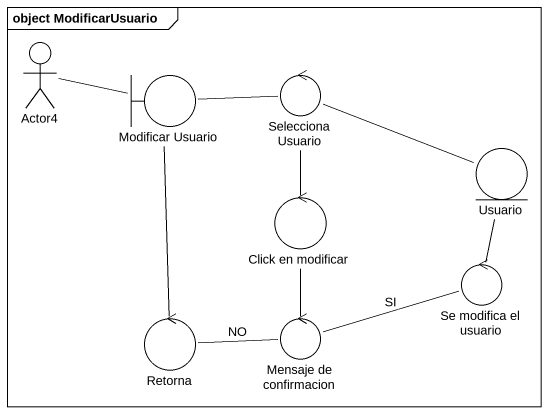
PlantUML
@startuml
mainframe object ModificarUsuario
actor Actor4
boundary "Modificar Usuario" as Modificar_Usuario
control "Selecciona Usuario" as Selecciona_Usuario
entity Usuario
control "Click en modificar" as Click_en_modificar
control "Se modifica el usuario" as Se_modifica_el_usuario
control Retorna
control "Mensaje de confirmacion" as Mensaje_de_confirmacion
Actor4 -right- Modificar_Usuario
Modificar_Usuario -right- Selecciona_Usuario
Selecciona_Usuario -right- Usuario
Selecciona_Usuario -- Click_en_modificar
Click_en_modificar -- Mensaje_de_confirmacion
Se_modifica_el_usuario -up- Usuario
Retorna -up- Modificar_Usuario
Mensaje_de_confirmacion -right- Se_modifica_el_usuario : SI
Mensaje_de_confirmacion -left- Retorna : NO
@enduml
